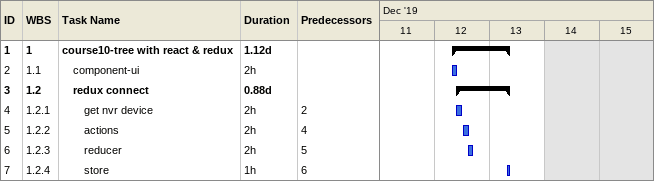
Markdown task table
| ID | WBS | Task | Duration | Start | Finish | Predecessors |
|---|---|---|---|---|---|---|
| 1 | 1 | **course10-tree with react & redux** | 1.12d | 2019-12-12 | 2019-12-13 |  |
| 2 | 1.1 | component-ui | 2h | 2019-12-12 | 2019-12-12 |  |
| 3 | 1.2 | **redux connect** | 0.88d | 2019-12-12 | 2019-12-13 |  |
| 4 | 1.2.1 | get nvr device | 2h | 2019-12-12 | 2019-12-12 | 2 |
| 5 | 1.2.2 | actions | 2h | 2019-12-12 | 2019-12-12 | 4 |
| 6 | 1.2.3 | reducer | 2h | 2019-12-12 | 2019-12-12 | 5 |
| 7 | 1.2.4 | store | 1h | 2019-12-13 | 2019-12-13 | 6 |
